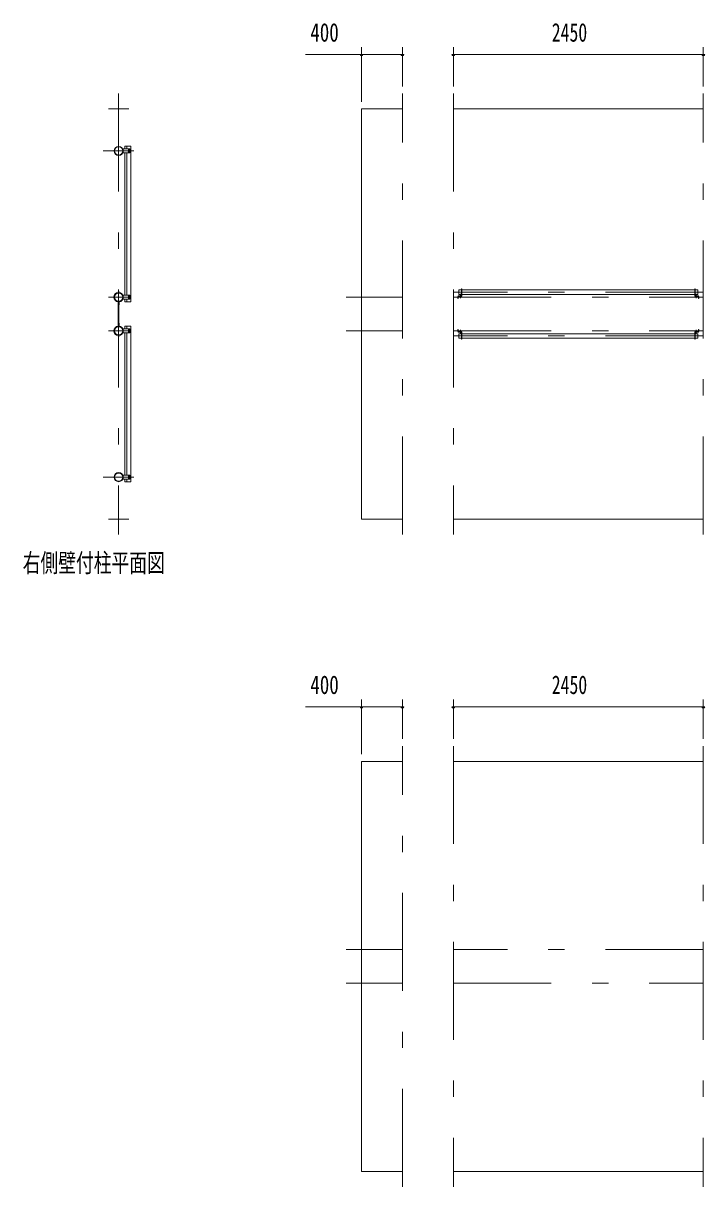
# Model space of a CAD drawing. Units: millimetres, scale not verified. Extents: x -34086 to 34091, y -14700 to 14700.
# Drawn here: x -27196 to -20516, y -10937 to 468 of the extents above; entities that cross this region are included whole.
import ezdxf
from ezdxf.enums import TextEntityAlignment as Align

# ---------------------------------------------------------------- set-up
doc = ezdxf.new("R2010")
doc.units = ezdxf.units.MM
doc.header["$LTSCALE"] = 80
doc.linetypes.add('USER3', pattern=[24, 12, -5, 2, -5])
for name, color, linetype, lineweight in [('0-2_1-07BOLD', 7, 'Continuous', 18), ('0-3_1-27CENTER', 3, 'USER3', 18), ('0-5_1-57DIM', 3, 'Continuous', 18)]:
    doc.layers.add(name, color=color, linetype=linetype, lineweight=lineweight)
doc.styles.add('ＭＳ ゴシック', font='')
doc.styles.get('ＭＳ ゴシック').set_extended_font_data('MS Gothic')

msp = doc.modelspace()

# ---------------------------------------------------------------- linework, layer by layer
at = {"layer": '0-2_1-07BOLD'}
for p, q in [((-26361.67, -372.46), (-26161.67, -372.46)), ((-23480.22, -372.46), (-23880.22, -372.46)), ((-20530.22, -372.46), (-22980.22, -372.46)), ((-26199.7, -738.46), (-26199.7, -763.46)), ((-26199.7, -738.46), (-26142.1, -738.46)), ((-26182.1, -763.46), (-26182.1, -738.46)), ((-26166.1, -778.66), (-26166.1, -774.96)), ((-26166.1, -788.26), (-26166.1, -791.96)), ((-26158.1, -774.96), (-26158.1, -778.66)), ((-26158.1, -791.96), (-26158.1, -788.26)), ((-26151.6, -768.46), (-26151.6, -798.46)), ((-26199.7, -803.46), (-26199.7, -2197.46)), ((-26182.1, -2197.46), (-26182.1, -803.46)), ((-22898.87, -2146.96), (-22927.72, -2146.96)), ((-22898.87, -2136.46), (-22898.87, -2202.26)), ((-20614.77, -2146.96), (-22895.67, -2146.96)), ((-26264.65, -2261.9), (-26264.65, -2503.01)), ((-26258.66, -2503.01), (-26258.66, -2261.9)), ((-26217.1, -2237.46), (-26156.6, -2237.46)), ((-26182.1, -2237.46), (-26182.1, -2262.46)), ((-26166.1, -2208.96), (-26166.1, -2212.66)), ((-26166.1, -2225.96), (-26166.1, -2222.27)), ((-26158.1, -2212.66), (-26158.1, -2208.96)), ((-26158.1, -2222.27), (-26158.1, -2225.96)), ((-26151.6, -2232.46), (-26151.6, -2202.46)), ((-22900.87, -2204.26), (-22930.47, -2204.26)), ((-22930.47, -2207.46), (-22900.87, -2207.46)), ((-22895.67, -2189.65), (-20614.77, -2189.65)), ((-20609.57, -2204.26), (-20579.97, -2204.26)), ((-20579.97, -2207.46), (-20609.57, -2207.46)), ((-20574.77, -2209.46), (-20574.77, -2229.46)), ((-26199.72, -2527.45), (-26199.72, -2502.46)), ((-26182.12, -2502.46), (-26182.12, -2527.45)), ((-26156.62, -2567.45), (-26217.12, -2567.45)), ((-26199.72, -2567.45), (-26199.72, -3961.45)), ((-26182.12, -3961.45), (-26182.12, -2567.45)), ((-26166.12, -2538.96), (-26166.12, -2542.65)), ((-26166.12, -2555.96), (-26166.12, -2552.26)), ((-26158.12, -2542.65), (-26158.12, -2538.96)), ((-26158.12, -2552.26), (-26158.12, -2555.96)), ((-26151.62, -2532.45), (-26151.62, -2562.45)), ((-22935.66, -2555.46), (-22935.66, -2535.46)), ((-22930.47, -2557.46), (-22900.87, -2557.46)), ((-22900.87, -2560.66), (-22930.47, -2560.66)), ((-22927.72, -2575.26), (-22898.87, -2575.26)), ((-22895.67, -2575.26), (-20614.77, -2575.26)), ((-20614.77, -2617.95), (-22895.67, -2617.95)), ((-20579.97, -2557.46), (-20609.57, -2557.46)), ((-20609.57, -2560.66), (-20579.97, -2560.66)), ((-26166.12, -3972.95), (-26166.12, -3976.65)), ((-26166.12, -3989.95), (-26166.12, -3986.26)), ((-26158.12, -3976.65), (-26158.12, -3972.95)), ((-26158.12, -3986.26), (-26158.12, -3989.95)), ((-26151.62, -3996.45), (-26151.62, -3966.45)), ((-26217.12, -4001.45), (-26156.62, -4001.45)), ((-26182.12, -4001.45), (-26182.12, -4026.45)), ((-26161.67, -4392.46), (-26361.67, -4392.46)), ((-22980.22, -4392.46), (-20530.22, -4392.46)), ((-20530.22, -6767.46), (-22980.22, -6767.46)), ((-22980.22, -10787.46), (-20530.22, -10787.46))]:
    msp.add_line(p, q, dxfattribs=at)
for points in [[(-23880.22, -372.46), (-23880.22, -4392.46), (-23480.22, -4392.46)], [(-26156.6, -803.46), (-26217.1, -803.46), (-26217.1, -763.46), (-26156.6, -763.46)], [(-26142.1, -738.46), (-26142.1, -2262.46), (-26199.7, -2262.46), (-26199.7, -2237.46)], [(-22927.72, -2146.96), (-22927.72, -2189.65), (-22898.87, -2189.65)], [(-22895.67, -2202.26), (-22895.67, -2136.46), (-22898.87, -2136.46)], [(-20611.57, -2202.26), (-20611.57, -2136.46), (-20614.77, -2136.46), (-20614.77, -2202.26)], [(-20611.57, -2189.65), (-20582.72, -2189.65), (-20582.72, -2146.96), (-20611.57, -2146.96)], [(-26264.65, -2292.46), (-26266.26, -2292.46), (-26266.26, -2263.38)], [(-26257.05, -2263.38), (-26257.05, -2292.46), (-26258.66, -2292.46)], [(-26156.6, -2197.46), (-26217.1, -2197.46), (-26217.1, -2237.46)], [(-22932.47, -2209.46), (-22932.47, -2229.46), (-22935.66, -2229.46), (-22935.66, -2209.46)], [(-20574.77, -2229.46), (-20577.97, -2229.46), (-20577.97, -2209.46)], [(-26266.26, -2501.54), (-26266.26, -2472.46), (-26264.65, -2472.46)], [(-26258.66, -2472.46), (-26257.05, -2472.46), (-26257.05, -2501.54)], [(-26199.72, -2502.46), (-26142.12, -2502.46), (-26142.12, -4026.45), (-26199.72, -4026.45), (-26199.72, -4001.45)], [(-26217.12, -2567.45), (-26217.12, -2527.45), (-26156.62, -2527.45)], [(-22935.66, -2535.46), (-22932.47, -2535.46), (-22932.47, -2555.46)], [(-22898.87, -2617.95), (-22927.72, -2617.95), (-22927.72, -2575.26)], [(-22898.87, -2562.66), (-22898.87, -2628.46), (-22895.67, -2628.46), (-22895.67, -2562.66)], [(-20614.77, -2562.66), (-20614.77, -2628.46), (-20611.57, -2628.46), (-20611.57, -2562.66)], [(-20611.57, -2575.26), (-20582.72, -2575.26), (-20582.72, -2617.95), (-20611.57, -2617.95)], [(-20577.97, -2555.46), (-20577.97, -2535.46), (-20574.77, -2535.46), (-20574.77, -2555.46)], [(-26156.62, -3961.45), (-26217.12, -3961.45), (-26217.12, -4001.45)], [(-23480.22, -6767.46), (-23880.22, -6767.46), (-23880.22, -10787.46), (-23480.22, -10787.46)]]:
    msp.add_lwpolyline(points, dxfattribs=at)
for points in [[(-26159.22, -788.46), (-26164.99, -788.46), (-26167.88, -783.46), (-26164.99, -778.46), (-26159.22, -778.46), (-26156.33, -783.46)], [(-26164.99, -2222.46), (-26159.22, -2222.46), (-26156.33, -2217.46), (-26159.22, -2212.46), (-26164.99, -2212.46), (-26167.88, -2217.46)], [(-26165, -2542.45), (-26167.9, -2547.46), (-26165, -2552.45), (-26159.24, -2552.45), (-26156.35, -2547.46), (-26159.24, -2542.45)], [(-26165, -3986.45), (-26159.24, -3986.45), (-26156.35, -3981.45), (-26159.24, -3976.45), (-26165, -3976.45), (-26167.9, -3981.45)]]:
    msp.add_lwpolyline(points, close=True, dxfattribs=at)
for centre, radius in [((-26261.65, -783.46), 44.55), ((-26261.65, -783.46), 40.35), ((-26162.1, -783.46), 6.25), ((-26162.1, -783.46), 4.9), ((-26261.66, -2169.06), 2.25), ((-26261.66, -2217.46), 44.55), ((-26261.66, -2217.46), 40.35), ((-26162.1, -2217.46), 6.25), ((-26162.1, -2217.46), 4.9), ((-26261.66, -2547.46), 44.55), ((-26261.66, -2547.46), 40.35), ((-26261.66, -2595.86), 2.25), ((-26162.12, -2547.46), 6.25), ((-26162.12, -2547.46), 4.9), ((-26261.67, -3981.45), 44.55), ((-26261.67, -3981.45), 40.35), ((-26162.12, -3981.45), 6.25), ((-26162.12, -3981.45), 4.9)]:
    msp.add_circle(centre, radius, dxfattribs=at)
for centre, radius, start, end in [((-26162.1, -774.96), 4, 0, 180), ((-26162.1, -791.96), 4, 180, 0), ((-26156.6, -768.46), 5, 0, 90), ((-26156.6, -798.46), 5, 270, 0), ((-26261.66, -2169.06), 3.85, 322.09525, 270.00276), ((-26261.66, -2217.46), 46.15, 93.78961, 264.28209), ((-26261.66, -2217.46), 46.15, 275.72758, 90.00154), ((-26162.1, -2208.96), 4, 0, 180), ((-26162.1, -2225.96), 4, 180, 0), ((-26156.6, -2202.46), 5, 0, 90), ((-26156.6, -2232.46), 5, 270, 0), ((-22930.47, -2209.46), 5.2, 90, 180), ((-22930.47, -2209.46), 2, 90, 180), ((-22900.87, -2202.26), 2, 270, 0), ((-22900.87, -2202.26), 5.2, 270, 0), ((-20609.57, -2202.26), 5.2, 180, 270), ((-20609.57, -2202.26), 2, 180, 270), ((-20579.97, -2209.46), 5.2, 0, 90), ((-20579.97, -2209.46), 2, 0, 90), ((-26261.66, -2547.46), 46.15, 95.71837, 266.21085), ((-26261.66, -2547.46), 46.15, 269.99892, 84.27287), ((-26261.66, -2595.86), 3.85, 90, 37.90752), ((-26162.12, -2538.96), 4, 0, 180), ((-26162.12, -2555.96), 4, 180, 0), ((-26156.62, -2532.45), 5, 0, 90), ((-26156.62, -2562.45), 5, 270, 0), ((-22930.47, -2555.46), 5.2, 180, 270), ((-22930.47, -2555.46), 2, 180, 270), ((-22900.87, -2562.66), 5.2, 0, 90), ((-22900.87, -2562.66), 2, 0, 90), ((-20609.57, -2562.66), 5.2, 90, 180), ((-20609.57, -2562.66), 2, 90, 180), ((-20579.97, -2555.46), 2, 270, 0), ((-20579.97, -2555.46), 5.2, 270, 0), ((-26162.12, -3972.95), 4, 0, 180), ((-26162.12, -3989.95), 4, 180, 0), ((-26156.62, -3966.45), 5, 0, 90), ((-26156.62, -3996.45), 5, 270, 0)]:
    msp.add_arc(centre, radius, start, end, dxfattribs=at)
at = {"layer": '0-3_1-27CENTER'}
for p, q in [((-26261.67, -222.46), (-26261.67, -4542.46)), ((-23480.22, -4542.46), (-23480.22, -222.46)), ((-22980.22, -222.46), (-22980.22, -4542.46)), ((-20530.22, -4542.46), (-20530.22, -222.46)), ((-26411.66, -783.46), (-26111.65, -783.46)), ((-26162.1, -765.96), (-26162.1, -800.96)), ((-26161.66, -2217.46), (-26361.67, -2217.46)), ((-26162.1, -2234.96), (-26162.1, -2199.96)), ((-23480.22, -2217.46), (-24030.21, -2217.46)), ((-20530.22, -2168.31), (-22980.22, -2168.31)), ((-22980.22, -2217.46), (-20530.22, -2217.46)), ((-22910.67, -2226.46), (-22910.67, -2184.66)), ((-20599.77, -2226.46), (-20599.77, -2184.66)), ((-26361.67, -2547.46), (-26161.67, -2547.46)), ((-26162.12, -2564.96), (-26162.12, -2529.96)), ((-24030.21, -2547.46), (-23480.22, -2547.46)), ((-22980.22, -2547.46), (-20530.22, -2547.46)), ((-20530.22, -2596.61), (-22980.22, -2596.61)), ((-22910.67, -2580.26), (-22910.67, -2538.46)), ((-20599.77, -2538.46), (-20599.77, -2580.26)), ((-26111.67, -3981.45), (-26411.68, -3981.45)), ((-26162.12, -3998.95), (-26162.12, -3963.95)), ((-23480.22, -10937.46), (-23480.22, -6617.46)), ((-22980.22, -6617.46), (-22980.22, -10937.46)), ((-20530.22, -6617.46), (-20530.22, -10937.46)), ((-24030.21, -8612.46), (-23480.22, -8612.46)), ((-20530.22, -8612.46), (-22980.22, -8612.46)), ((-23480.22, -8942.46), (-24030.21, -8942.46)), ((-22980.22, -8942.46), (-20530.22, -8942.46))]:
    msp.add_line(p, q, dxfattribs=at)
at = {"layer": '0-5_1-57DIM'}
for p, q in [((-23880.22, 232.54), (-23880.22, -302.46)), ((-23480.22, -152.46), (-23480.22, 232.54)), ((-22980.22, 232.54), (-22980.22, -152.46)), ((-20530.22, -152.46), (-20530.22, 232.54)), ((-23880.22, 162.54), (-24429.72, 162.54)), ((-23866.22, 162.54), (-23894.22, 162.54)), ((-23880.22, 162.54), (-23480.22, 162.54)), ((-23466.22, 162.54), (-23494.22, 162.54)), ((-22966.22, 162.54), (-22994.22, 162.54)), ((-22980.22, 162.54), (-20530.22, 162.54)), ((-20516.22, 162.54), (-20544.22, 162.54)), ((-23880.22, -6232.46), (-24429.72, -6232.46)), ((-23866.22, -6232.46), (-23894.22, -6232.46)), ((-23880.22, -6162.46), (-23880.22, -6697.46)), ((-23880.22, -6232.46), (-23480.22, -6232.46)), ((-23466.22, -6232.46), (-23494.22, -6232.46)), ((-23480.22, -6547.46), (-23480.22, -6162.46)), ((-22966.22, -6232.46), (-22994.22, -6232.46)), ((-22980.22, -6162.46), (-22980.22, -6547.46)), ((-22980.22, -6232.46), (-20530.22, -6232.46)), ((-20516.22, -6232.46), (-20544.22, -6232.46)), ((-20530.22, -6162.46), (-20530.22, -6547.46))]:
    msp.add_line(p, q, dxfattribs=at)
for centre in [(-23880.22, 162.54), (-23480.22, 162.54), (-22980.22, 162.54), (-20530.22, 162.54), (-23880.22, -6232.46), (-23480.22, -6232.46), (-22980.22, -6232.46), (-20530.22, -6232.46)]:
    msp.add_arc(centre, 14, 180, 0, dxfattribs=at)

# ---------------------------------------------------------------- texts
at = {"layer": '0-5_1-57DIM', "color": 7, "style": 'ＭＳ ゴシック'}
for s, width, p in [('400', 0.75, (-24382.64, 232.54)), ('2450', 0.7, (-22015.63, 232.54)), ('右側壁付柱平面図', 0.7, (-27201.67, -4967.59)), ('400', 0.75, (-24382.64, -6162.46)), ('2450', 0.7, (-22015.63, -6162.46))]:
    msp.add_text(s, height=182.3, dxfattribs=dict(at, width=width)).set_placement(p, align=Align.BOTTOM_LEFT)

doc.saveas('drawing.dxf')
